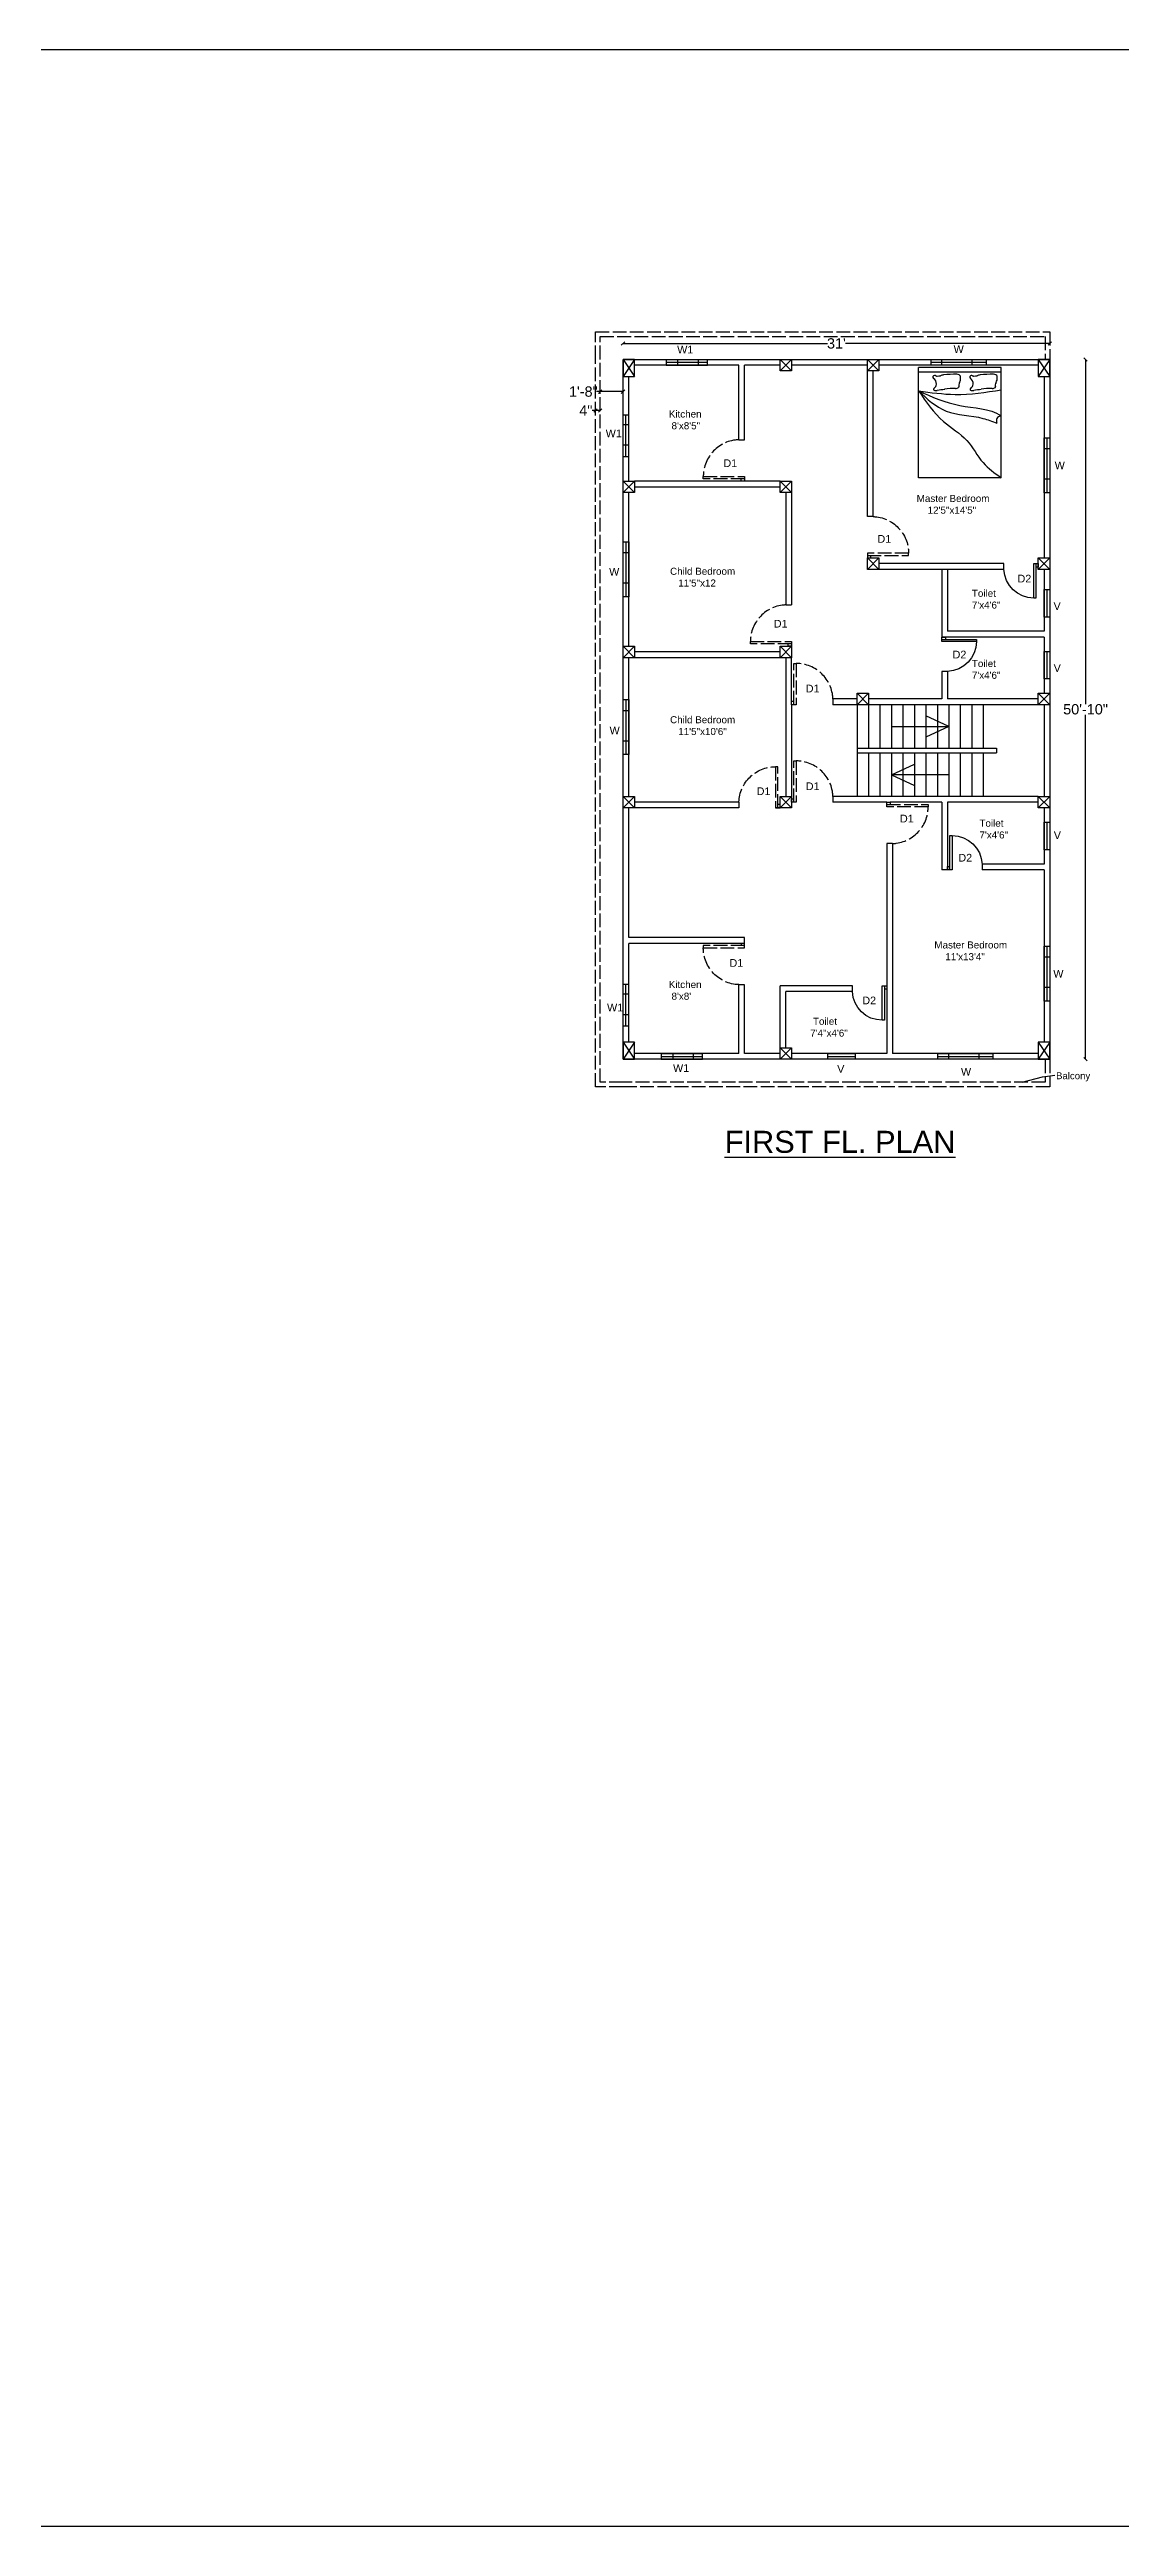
# Model space of a CAD drawing. Header units: inches. Extents: x 1734 to 10776, y 1772 to 3930.
# Drawn here: x 3010 to 3944, y 1772 to 3930 of the extents above; entities that cross this region are included whole.
import ezdxf

# ---------------------------------------------------------------- set-up
doc = ezdxf.new("R2010")
doc.units = ezdxf.units.IN
doc.linetypes.add('ACAD_ISO02W100', pattern=[15, 12, -3])
for name, color, linetype in [('Balcony', 210, 'ACAD_ISO02W100'), ('C', 141, 'Continuous'), ('C1', 10, 'Continuous'), ('D1', 231, 'ACAD_ISO02W100'), ('D2', 31, 'Continuous'), ('Naming', 45, 'Continuous'), ('V', 150, 'Continuous'), ('W', 70, 'Continuous'), ('W1', 120, 'Continuous')]:
    doc.layers.add(name, color=color, linetype=linetype)
doc.styles.get("Standard").update_dxf_attribs({"font": 'arial.ttf'})
doc.dimstyles.get("Standard").update_dxf_attribs({"dimtxt": 9, "dimasz": 3, "dimexe": 0.18, "dimexo": 0.0625, "dimgap": 0.09, "dimtad": 0, "dimtih": 1, "dimtoh": 1, "dimdec": 0, "dimzin": 0, "dimdsep": 46, "dimlunit": 3, "dimtxsty": 'Standard', "dimblk": 'OBLIQUE', "dimcen": 0.09, "dimse1": 1, "dimse2": 1, "dimclrd": 197, "dimadec": 0, "dimazin": 0, "dimtfac": 1, "dimtdec": 0, "dimtofl": 0, "dimtmove": 0, "dimatfit": 3, "dimfxl": 1, "dimtolj": 1, "dimtzin": 0, "dimarcsym": 0})

# ---------------------------------------------------------------- blocks, each defined once
blk = doc.blocks.new('D1')
at = {"layer": 'D1'}
blk.add_lwpolyline([(-36, 2), (-36, 4), (0, 4), (0, 2)], close=True, dxfattribs=at)
blk.add_lwpolyline([(0, 2), (0, 0), (-3, 0), (-3, 2)], dxfattribs=at)
blk.add_arc((-4, 4), 32, 91.8188, 180, dxfattribs=at)
blk = doc.blocks.new('D2')
at = {"layer": 'D2'}
blk.add_lwpolyline([(-4, 0), (-2, 0), (-2, 30), (-4, 30)], close=True, dxfattribs=at)
blk.add_lwpolyline([(-2, 0), (0, 0), (0, 3), (-2, 3)], dxfattribs=at)
blk.add_arc((-4, 3.98), 26.02, 90, 177.75339, dxfattribs=at)
blk = doc.blocks.new('_Oblique')
at = {"color": 0, "linetype": 'ByBlock', "lineweight": -2}
blk.add_line((-0.5, -0.5), (0.5, 0.5), dxfattribs=at)
blk = doc.blocks.new('*D77')
at = {"color": 197, "lineweight": -2, "transparency": 16777216}
for p, q in [((3509.9, 3674.3), (3688.2, 3674.3)), ((3881.9, 3674.3), (3703.7, 3674.3))]:
    blk.add_line(p, q, dxfattribs=at)
at = {"layer": 'Defpoints', "color": 0, "transparency": 16777216}
for p in [(3881.9, 3674.3), (3509.9, 3660.4), (3881.9, 3660.4)]:
    blk.add_point(p, dxfattribs=at)
at = {"color": 197, "lineweight": -2, "transparency": 16777216, "xscale": 3, "yscale": 3, "zscale": 3, "rotation": 180}
blk.add_blockref('_Oblique', (3509.9, 3674.3), dxfattribs=at)
at = {"color": 197, "lineweight": -2, "transparency": 16777216, "xscale": 3, "yscale": 3, "zscale": 3}
blk.add_blockref('_Oblique', (3881.9, 3674.3), dxfattribs=at)
at = {"color": 0, "transparency": 16777216, "insert": (3695.9, 3674.3), "char_height": 9, "attachment_point": 5}
blk.add_mtext("\\A1;31'", dxfattribs=at)
blk = doc.blocks.new('*D78')
at = {"color": 197, "lineweight": -2, "transparency": 16777216}
for p, q in [((3913.1, 3660.4), (3913.1, 3360)), ((3913.1, 3050.4), (3913.1, 3350.7))]:
    blk.add_line(p, q, dxfattribs=at)
at = {"layer": 'Defpoints', "color": 0, "transparency": 16777216}
for p in [(3881.9, 3660.4), (3881.9, 3050.4), (3913.1, 3050.4)]:
    blk.add_point(p, dxfattribs=at)
at = {"color": 197, "lineweight": -2, "transparency": 16777216, "xscale": 3, "yscale": 3, "zscale": 3}
for p, rotation in [((3913.1, 3660.4), 90), ((3913.1, 3050.4), 270)]:
    blk.add_blockref('_Oblique', p, dxfattribs=dict(at, rotation=rotation))
at = {"color": 0, "transparency": 16777216, "insert": (3913.1, 3355.4), "char_height": 9, "attachment_point": 5}
blk.add_mtext('\\A1;50\'-10"', dxfattribs=at)
blk = doc.blocks.new('*D79')
at = {"color": 197, "lineweight": -2, "transparency": 16777216}
for p, q in [((3485.9, 3615.9), (3482.9, 3615.9)), ((3489.9, 3615.9), (3485.9, 3615.9))]:
    blk.add_line(p, q, dxfattribs=at)
at = {"layer": 'Defpoints', "color": 0, "transparency": 16777216}
for p in [(3489.9, 3628.4), (3485.9, 3615.9), (3485.9, 3615.9)]:
    blk.add_point(p, dxfattribs=at)
at = {"color": 197, "lineweight": -2, "transparency": 16777216, "xscale": 3, "yscale": 3, "zscale": 3, "rotation": 180}
blk.add_blockref('_Oblique', (3485.9, 3615.9), dxfattribs=at)
at = {"color": 197, "lineweight": -2, "transparency": 16777216, "xscale": 3, "yscale": 3, "zscale": 3}
blk.add_blockref('_Oblique', (3489.9, 3615.9), dxfattribs=at)
at = {"color": 0, "transparency": 16777216, "insert": (3477.5, 3615.9), "char_height": 9, "attachment_point": 5}
blk.add_mtext('\\A1;4"', dxfattribs=at)
blk = doc.blocks.new('*D80')
at = {"color": 197, "lineweight": -2, "transparency": 16777216}
for p, q in [((3489.9, 3632.3), (3486.9, 3632.3)), ((3509.9, 3632.3), (3489.9, 3632.3))]:
    blk.add_line(p, q, dxfattribs=at)
at = {"layer": 'Defpoints', "color": 0, "transparency": 16777216}
for p in [(3489.9, 3632.3), (3489.9, 3632.2), (3509.9, 3630.6)]:
    blk.add_point(p, dxfattribs=at)
at = {"color": 197, "lineweight": -2, "transparency": 16777216, "xscale": 3, "yscale": 3, "zscale": 3, "rotation": 180}
blk.add_blockref('_Oblique', (3489.9, 3632.3), dxfattribs=at)
at = {"color": 197, "lineweight": -2, "transparency": 16777216, "xscale": 3, "yscale": 3, "zscale": 3}
blk.add_blockref('_Oblique', (3509.9, 3632.3), dxfattribs=at)
at = {"color": 0, "transparency": 16777216, "insert": (3475.3, 3632.3), "char_height": 9, "attachment_point": 5}
blk.add_mtext('\\A1;1\'-8"', dxfattribs=at)

msp = doc.modelspace()

# ---------------------------------------------------------------- linework, layer by layer
for p, q in [((3610.9, 3655.4), (3519.9, 3655.4)), ((3610.9, 3590.4), (3610.9, 3655.4)), ((3615.9, 3590.4), (3615.9, 3655.4)), ((3646.9, 3655.4), (3615.9, 3655.4)), ((3722.9, 3655.4), (3656.9, 3655.4)), ((3722.9, 3523.4), (3722.9, 3650.4)), ((3727.9, 3523.4), (3727.9, 3650.4)), ((3871.9, 3655.4), (3732.9, 3655.4)), ((3839.5, 3653.3), (3767.5, 3653.3)), ((3767.5, 3557.3), (3767.5, 3653.3)), ((3839.5, 3649.3), (3767.5, 3649.3)), ((3839.5, 3557.3), (3839.5, 3653.3)), ((3514.9, 3554.4), (3514.9, 3645.4)), ((3876.9, 3645.4), (3876.9, 3487.4)), ((3610.9, 3590.4), (3615.9, 3590.4)), ((3514.9, 3410.4), (3514.9, 3544.4)), ((3612.9, 3554.4), (3519.9, 3554.4)), ((3519.9, 3549.4), (3646.9, 3549.4)), ((3646.9, 3554.4), (3615.9, 3554.4)), ((3651.9, 3544.4), (3651.9, 3446.4)), ((3656.9, 3544.4), (3656.9, 3446.4)), ((3839.5, 3557.3), (3767.5, 3557.3)), ((3727.9, 3523.4), (3722.9, 3523.4)), ((3841.9, 3482.4), (3732.9, 3482.4)), ((3841.9, 3477.4), (3732.9, 3477.4)), ((3787.9, 3477.4), (3787.9, 3418.4)), ((3792.9, 3477.4), (3792.9, 3423.4)), ((3841.9, 3477.4), (3841.9, 3482.4)), ((3876.9, 3477.4), (3876.9, 3423.4)), ((3651.9, 3446.4), (3656.9, 3446.4)), ((3876.9, 3418.4), (3787.9, 3418.4)), ((3876.9, 3423.4), (3792.9, 3423.4)), ((3876.9, 3418.4), (3876.9, 3369.4)), ((3514.9, 3279.4), (3514.9, 3400.4)), ((3646.9, 3405.4), (3519.9, 3405.4)), ((3646.9, 3400.4), (3519.9, 3400.4)), ((3651.9, 3400.4), (3651.9, 3359.4)), ((3656.9, 3362.4), (3656.9, 3400.4)), ((3787.9, 3388.4), (3787.9, 3364.4)), ((3792.9, 3388.4), (3787.9, 3388.4)), ((3792.9, 3388.4), (3792.9, 3364.4)), ((3651.9, 3359.4), (3651.9, 3279.4)), ((3656.9, 3359.4), (3656.9, 3279.4)), ((3713.9, 3364.4), (3692.9, 3364.4)), ((3692.9, 3364.4), (3692.9, 3359.4)), ((3871.9, 3359.4), (3692.9, 3359.4)), ((3713.9, 3359.4), (3713.9, 3279.4)), ((3787.9, 3364.4), (3723.9, 3364.4)), ((3723.9, 3359.4), (3723.9, 3321.4)), ((3733.9, 3359.4), (3733.9, 3321.4)), ((3743.9, 3359.4), (3743.9, 3321.4)), ((3753.9, 3359.4), (3753.9, 3321.4)), ((3763.9, 3359.4), (3763.9, 3321.4)), ((3773.9, 3359.4), (3773.9, 3321.4)), ((3793.9, 3340.4), (3773.9, 3349.7)), ((3783.9, 3359.4), (3783.9, 3321.4)), ((3871.9, 3364.4), (3792.9, 3364.4)), ((3793.9, 3359.4), (3793.9, 3321.4)), ((3803.9, 3359.4), (3803.9, 3321.4)), ((3813.9, 3359.4), (3813.9, 3321.4)), ((3823.9, 3359.4), (3823.9, 3321.4)), ((3876.9, 3359.4), (3876.9, 3279.4)), ((3743.9, 3340.4), (3793.9, 3340.4)), ((3793.9, 3340.4), (3773.9, 3331)), ((3713.9, 3321.4), (3835.4, 3321.4)), ((3713.9, 3317.4), (3835.4, 3317.4)), ((3723.9, 3317.4), (3723.9, 3279.4)), ((3733.9, 3317.4), (3733.9, 3279.4)), ((3743.9, 3317.4), (3743.9, 3279.4)), ((3743.9, 3298.4), (3763.9, 3307.7)), ((3753.9, 3317.4), (3753.9, 3279.4)), ((3763.9, 3317.4), (3763.9, 3279.4)), ((3773.9, 3317.4), (3773.9, 3279.4)), ((3783.9, 3317.4), (3783.9, 3279.4)), ((3793.9, 3317.4), (3793.9, 3279.4)), ((3803.9, 3317.4), (3803.9, 3279.4)), ((3813.9, 3317.4), (3813.9, 3279.4)), ((3823.9, 3317.4), (3823.9, 3279.4)), ((3835.4, 3321.4), (3835.4, 3317.4)), ((3793.9, 3298.4), (3743.9, 3298.4)), ((3743.9, 3298.4), (3763.9, 3289)), ((3514.9, 3156.4), (3514.9, 3269.4)), ((3610.9, 3269.4), (3514.9, 3269.4)), ((3610.9, 3274.4), (3519.9, 3274.4)), ((3610.9, 3274.4), (3610.9, 3269.4)), ((3646.9, 3269.4), (3642.9, 3269.4)), ((3660.9, 3274.4), (3656.9, 3274.4)), ((3871.9, 3279.4), (3692.9, 3279.4)), ((3692.9, 3279.4), (3692.9, 3274.4)), ((3739.9, 3274.4), (3692.9, 3274.4)), ((3787.9, 3274.4), (3742.9, 3274.4)), ((3787.9, 3274.4), (3787.9, 3215.4)), ((3792.9, 3274.4), (3792.9, 3215.4)), ((3871.9, 3274.4), (3792.9, 3274.4)), ((3876.9, 3269.4), (3876.9, 3220.4)), ((3739.9, 3238.4), (3739.9, 3114.4)), ((3744.9, 3238.4), (3739.9, 3238.4)), ((3744.9, 3238.4), (3744.9, 3055.4)), ((3876.9, 3220.4), (3822.9, 3220.4)), ((3822.9, 3220.4), (3822.9, 3215.4)), ((3792.9, 3215.4), (3787.9, 3215.4)), ((3876.9, 3215.4), (3822.9, 3215.4)), ((3876.9, 3215.4), (3876.9, 3065.4)), ((3615.9, 3156.4), (3514.9, 3156.4)), ((3615.9, 3151.4), (3615.9, 3156.4)), ((3514.9, 3065.4), (3514.9, 3151.4)), ((3615.9, 3151.4), (3514.9, 3151.4)), ((3610.9, 3055.4), (3610.9, 3115.4)), ((3615.9, 3115.4), (3610.9, 3115.4)), ((3615.9, 3055.4), (3615.9, 3115.4)), ((3709.9, 3114.4), (3646.9, 3114.4)), ((3646.9, 3060.4), (3646.9, 3114.4)), ((3709.9, 3109.4), (3651.9, 3109.4)), ((3651.9, 3060.4), (3651.9, 3109.4)), ((3709.9, 3109.4), (3709.9, 3114.4)), ((3739.9, 3111.4), (3739.9, 3055.4)), ((3610.9, 3055.4), (3519.9, 3055.4)), ((3647, 3055.4), (3615.9, 3055.4)), ((3739.9, 3055.4), (3657, 3055.4)), ((3871.9, 3055.4), (3744.9, 3055.4))]:
    msp.add_line(p, q)
for points in [[(1733.7, 3930.5), (10775.8, 3930.5), (10775.8, 1771.5), (1733.7, 1771.5)], [(3509.9, 3660.4), (3881.9, 3660.4), (3881.9, 3050.4), (3509.9, 3050.4)]]:
    msp.add_lwpolyline(points, close=True)
for centre, radius, start, end in [((3781.5, 3645), 1.48, 87.362, 236.0406), ((3781.6, 3634.3), 1.02, 124.2452, 271.8422), ((3777.6, 3639.2), 5.51, 356.2261, 56.0406), ((3778.2, 3639.2), 4.91, 304.2452, 356.2261), ((3781.5, 3643.8), 2.65, 63.8484, 87.362), ((3781, 3652), 18.8, 271.8422, 278.2581), ((3784, 3663.6), 17.7, 268.8407, 278.5457), ((3810.4, 3449.7), 185.6, 96.2176, 98.2581), ((3792.4, 3632.4), 14.9, 102.2357, 112.8076), ((3800.9, 3500.2), 147.3, 90, 94.5416), ((3799.8, 3575.5), 59.6, 90.0836, 99.2158), ((3799.7, 3640.5), 5.43, 270.0537, 300.6303), ((3800.9, 3642.5), 4.92, 64.9662, 90), ((3805.3, 3637.8), 2.83, 169.3821, 205.9222), ((3808.7, 3637.2), 6.28, 150.4741, 169.3821), ((3802.2, 3636.3), 0.606, 300.6303, 25.9222), ((3802.2, 3645.3), 1.84, 12.5288, 64.9662), ((3796.5, 3644.1), 7.7, 330.4741, 347.5392), ((3796.5, 3644), 7.66, 347.5392, 12.5288), ((3813.5, 3645), 1.48, 87.362, 236.0406), ((3813.5, 3634.3), 1.02, 124.2452, 271.8422), ((3809.6, 3639.2), 5.51, 356.2261, 56.0406), ((3810.2, 3639.2), 4.91, 304.2452, 356.2261), ((3813.4, 3643.8), 2.65, 63.8484, 87.362), ((3812.9, 3652), 18.8, 271.8422, 278.2581), ((3815.9, 3663.6), 17.7, 268.8407, 278.5457), ((3842.3, 3449.7), 185.6, 96.2176, 98.2581), ((3824.3, 3632.4), 14.9, 102.2357, 112.8076), ((3832.9, 3500.2), 147.3, 90, 94.5416), ((3831.7, 3575.5), 59.6, 90.0836, 99.2158), ((3831.7, 3640.5), 5.43, 270.0537, 300.6303), ((3832.9, 3642.5), 4.92, 64.9662, 90), ((3840.6, 3637.2), 6.28, 150.4741, 169.3821), ((3837.2, 3637.8), 2.83, 169.3821, 205.9222), ((3834.1, 3636.3), 0.606, 300.6303, 25.9222), ((3834.2, 3645.3), 1.84, 12.5288, 64.9662), ((3828.4, 3644.1), 7.7, 330.4741, 347.5392), ((3828.5, 3644), 7.66, 347.5392, 12.5288)]:
    msp.add_arc(centre, radius, start, end)
for points in [[(3767.5, 3633), (3799.4, 3629.9), (3839.5, 3633.8)], [(3767.5, 3633), (3789.3, 3606.3), (3809.6, 3589.7), (3823.8, 3570.4), (3839.5, 3557.3)], [(3767.5, 3633), (3791.5, 3615.4), (3823.7, 3609), (3835.7, 3604.8)], [(3782.7, 3646.2), (3783.2, 3645.9), (3783.6, 3646)], [(3814.6, 3646.2), (3815.1, 3645.9), (3815.6, 3646)], [(3839.5, 3611.3), (3835.7, 3609), (3835.7, 3604.8)]]:
    msp.add_spline(points, degree=3)
msp.add_open_spline([(3767.5, 3633), (3779.1, 3627.8), (3802.1, 3617.7), (3829.2, 3618), (3839.5, 3611.3)], degree=3, knots=[0, 0, 0, 0, 38.265044, 75.270979, 75.270979, 75.270979, 75.270979])
at = {"layer": 'Balcony'}
for points in [[(3881.9, 3050.4), (3881.9, 3026.4), (3509.9, 3026.4), (3485.9, 3026.4), (3485.9, 3660.4), (3485.9, 3684.4), (3881.9, 3684.4), (3881.9, 3660.4)], [(3877.9, 3050.4), (3877.9, 3030.4), (3509.9, 3030.4), (3489.9, 3030.4), (3489.9, 3660.4), (3489.9, 3680.4), (3877.9, 3680.4), (3877.9, 3660.4)]]:
    msp.add_lwpolyline(points, dxfattribs=at)
at = {"layer": 'C'}
for p, q in [((3519.9, 3660.4), (3509.9, 3645.4)), ((3509.9, 3660.4), (3519.9, 3645.4)), ((3881.9, 3660.4), (3871.9, 3645.4)), ((3871.9, 3660.4), (3881.9, 3645.4)), ((3519.9, 3065.4), (3509.9, 3050.4)), ((3509.9, 3065.4), (3519.9, 3050.4)), ((3881.9, 3065.4), (3871.9, 3050.4)), ((3871.9, 3065.4), (3881.9, 3050.4))]:
    msp.add_line(p, q, dxfattribs=at)
for points in [[(3509.9, 3645.4), (3519.9, 3645.4), (3519.9, 3660.4), (3509.9, 3660.4)], [(3871.9, 3645.4), (3881.9, 3645.4), (3881.9, 3660.4), (3871.9, 3660.4)], [(3509.9, 3050.4), (3519.9, 3050.4), (3519.9, 3065.4), (3509.9, 3065.4)], [(3871.9, 3050.4), (3881.9, 3050.4), (3881.9, 3065.4), (3871.9, 3065.4)]]:
    msp.add_lwpolyline(points, close=True, dxfattribs=at)
at = {"layer": 'C1'}
for p, q in [((3646.9, 3660.4), (3656.9, 3650.4)), ((3656.9, 3660.4), (3646.9, 3650.4)), ((3722.9, 3660.4), (3732.9, 3650.4)), ((3732.9, 3660.4), (3722.9, 3650.4)), ((3509.9, 3554.4), (3519.9, 3544.4)), ((3519.9, 3554.4), (3509.9, 3544.4)), ((3646.9, 3554.4), (3656.9, 3544.4)), ((3656.9, 3554.4), (3646.9, 3544.4)), ((3722.9, 3487.4), (3732.9, 3477.4)), ((3732.9, 3487.4), (3722.9, 3477.4)), ((3871.9, 3487.4), (3881.9, 3477.4)), ((3881.9, 3487.4), (3871.9, 3477.4)), ((3509.9, 3410.4), (3519.9, 3400.4)), ((3519.9, 3410.4), (3509.9, 3400.4)), ((3646.9, 3410.4), (3656.9, 3400.4)), ((3656.9, 3410.4), (3646.9, 3400.4)), ((3713.9, 3369.4), (3723.9, 3359.4)), ((3723.9, 3369.4), (3713.9, 3359.4)), ((3871.9, 3369.4), (3881.9, 3359.4)), ((3881.9, 3369.4), (3871.9, 3359.4)), ((3509.9, 3279.4), (3519.9, 3269.4)), ((3519.9, 3279.4), (3509.9, 3269.4)), ((3646.9, 3279.4), (3656.9, 3269.4)), ((3656.9, 3279.4), (3646.9, 3269.4)), ((3871.9, 3279.4), (3881.9, 3269.4)), ((3881.9, 3279.4), (3871.9, 3269.4)), ((3646.9, 3060.4), (3656.9, 3050.4)), ((3656.9, 3060.4), (3646.9, 3050.4))]:
    msp.add_line(p, q, dxfattribs=at)
for points in [[(3656.9, 3650.4), (3646.9, 3650.4), (3646.9, 3660.4), (3656.9, 3660.4)], [(3732.9, 3650.4), (3722.9, 3650.4), (3722.9, 3660.4), (3732.9, 3660.4)], [(3519.9, 3544.4), (3509.9, 3544.4), (3509.9, 3554.4), (3519.9, 3554.4)], [(3656.9, 3544.4), (3646.9, 3544.4), (3646.9, 3554.4), (3656.9, 3554.4)], [(3732.9, 3477.4), (3722.9, 3477.4), (3722.9, 3487.4), (3732.9, 3487.4)], [(3881.9, 3477.4), (3871.9, 3477.4), (3871.9, 3487.4), (3881.9, 3487.4)], [(3519.9, 3400.4), (3509.9, 3400.4), (3509.9, 3410.4), (3519.9, 3410.4)], [(3656.9, 3400.4), (3646.9, 3400.4), (3646.9, 3410.4), (3656.9, 3410.4)], [(3723.9, 3359.4), (3713.9, 3359.4), (3713.9, 3369.4), (3723.9, 3369.4)], [(3881.9, 3359.4), (3871.9, 3359.4), (3871.9, 3369.4), (3881.9, 3369.4)], [(3519.9, 3269.4), (3509.9, 3269.4), (3509.9, 3279.4), (3519.9, 3279.4)], [(3656.9, 3269.4), (3646.9, 3269.4), (3646.9, 3279.4), (3656.9, 3279.4)], [(3881.9, 3269.4), (3871.9, 3269.4), (3871.9, 3279.4), (3881.9, 3279.4)], [(3656.9, 3050.4), (3646.9, 3050.4), (3646.9, 3060.4), (3656.9, 3060.4)]]:
    msp.add_lwpolyline(points, close=True, dxfattribs=at)
at = {"layer": 'V'}
for p, q in [((3879.4, 3459.7), (3879.4, 3435.7)), ((3881.9, 3459.7), (3881.9, 3435.7)), ((3879.4, 3405.9), (3879.4, 3381.9)), ((3881.9, 3405.9), (3881.9, 3381.9)), ((3879.4, 3256.9), (3879.4, 3232.9)), ((3881.9, 3256.9), (3881.9, 3232.9)), ((3688.4, 3055.4), (3712.4, 3055.4)), ((3688.4, 3052.9), (3712.4, 3052.9))]:
    msp.add_line(p, q, dxfattribs=at)
for points in [[(3881.9, 3435.7), (3876.9, 3435.7), (3876.9, 3459.7), (3881.9, 3459.7)], [(3881.9, 3381.9), (3876.9, 3381.9), (3876.9, 3405.9), (3881.9, 3405.9)], [(3881.9, 3232.9), (3876.9, 3232.9), (3876.9, 3256.9), (3881.9, 3256.9)], [(3712.4, 3055.4), (3712.4, 3050.4), (3688.4, 3050.4), (3688.4, 3055.4)]]:
    msp.add_lwpolyline(points, dxfattribs=at)
at = {"layer": 'W'}
for p, q in [((3778.4, 3660.4), (3826.4, 3660.4)), ((3778.4, 3657.9), (3826.4, 3657.9)), ((3787.8, 3655.4), (3787.8, 3660.4)), ((3814.3, 3655.4), (3814.3, 3660.4)), ((3879.4, 3592.1), (3879.4, 3544.1)), ((3881.9, 3592.1), (3881.9, 3544.1)), ((3876.9, 3582.8), (3881.9, 3582.8)), ((3876.9, 3556.3), (3881.9, 3556.3)), ((3512.4, 3501.4), (3512.4, 3453.4)), ((3514.9, 3501.4), (3514.9, 3453.4)), ((3509.9, 3492.1), (3514.9, 3492.1)), ((3509.9, 3465.6), (3514.9, 3465.6)), ((3509.9, 3354.5), (3514.9, 3354.5)), ((3512.4, 3363.9), (3512.4, 3315.9)), ((3514.9, 3363.9), (3514.9, 3315.9)), ((3509.9, 3328), (3514.9, 3328)), ((3876.9, 3139.7), (3881.9, 3139.7)), ((3879.4, 3149.1), (3879.4, 3101.1)), ((3881.9, 3149.1), (3881.9, 3101.1)), ((3876.9, 3113.3), (3881.9, 3113.3)), ((3784.4, 3055.4), (3832.4, 3055.4)), ((3784.4, 3052.9), (3832.4, 3052.9)), ((3793.8, 3050.4), (3793.8, 3055.4)), ((3820.3, 3050.4), (3820.3, 3055.4))]:
    msp.add_line(p, q, dxfattribs=at)
for points in [[(3826.4, 3660.4), (3826.4, 3655.4), (3778.4, 3655.4), (3778.4, 3660.4)], [(3881.9, 3544.1), (3876.9, 3544.1), (3876.9, 3592.1), (3881.9, 3592.1)], [(3514.9, 3453.4), (3509.9, 3453.4), (3509.9, 3501.4), (3514.9, 3501.4)], [(3514.9, 3315.9), (3509.9, 3315.9), (3509.9, 3363.9), (3514.9, 3363.9)], [(3881.9, 3101.1), (3876.9, 3101.1), (3876.9, 3149.1), (3881.9, 3149.1)], [(3832.4, 3055.4), (3832.4, 3050.4), (3784.4, 3050.4), (3784.4, 3055.4)]]:
    msp.add_lwpolyline(points, dxfattribs=at)
at = {"layer": 'W1'}
for p, q in [((3547.4, 3660.4), (3583.4, 3660.4)), ((3547.4, 3657.9), (3583.4, 3657.9)), ((3557.3, 3660.4), (3557.3, 3655.4)), ((3575.3, 3660.4), (3575.3, 3655.4)), ((3509.9, 3575.9), (3509.9, 3611.9)), ((3512.4, 3575.9), (3512.4, 3611.9)), ((3509.9, 3603.7), (3514.9, 3603.7)), ((3509.9, 3585.8), (3514.9, 3585.8)), ((3509.9, 3079.5), (3509.9, 3115.5)), ((3512.4, 3079.5), (3512.4, 3115.5)), ((3509.9, 3107.3), (3514.9, 3107.3)), ((3509.9, 3089.4), (3514.9, 3089.4)), ((3543.3, 3055.4), (3579.3, 3055.4)), ((3543.3, 3052.9), (3579.3, 3052.9)), ((3553.2, 3055.4), (3553.2, 3050.4)), ((3571.1, 3055.4), (3571.1, 3050.4))]:
    msp.add_line(p, q, dxfattribs=at)
for points in [[(3547.4, 3660.4), (3547.4, 3655.4), (3583.4, 3655.4), (3583.4, 3660.4)], [(3509.9, 3575.9), (3514.9, 3575.9), (3514.9, 3611.9), (3509.9, 3611.9)], [(3509.9, 3079.5), (3514.9, 3079.5), (3514.9, 3115.5), (3509.9, 3115.5)], [(3543.3, 3055.4), (3543.3, 3050.4), (3579.3, 3050.4), (3579.3, 3055.4)]]:
    msp.add_lwpolyline(points, dxfattribs=at)

# ---------------------------------------------------------------- block references
at = {"rotation": 270}
msp.add_blockref('D1', (3656.9, 3359.4), dxfattribs=at)
at = {"layer": 'D1'}
for p in [(3615.9, 3554.4), (3656.9, 3410.4)]:
    msp.add_blockref('D1', p, dxfattribs=at)
at = {"layer": 'D1', "xscale": -1}
msp.add_blockref('D1', (3722.9, 3487.4), dxfattribs=at)
for p, rotation in [((3646.9, 3269.4), 90), ((3615.9, 3151.4), 180)]:
    msp.add_blockref('D1', p, dxfattribs=dict(at, rotation=rotation))
at = {"layer": 'D1'}
for p, rotation in [((3656.9, 3274.4), 270), ((3739.9, 3274.4), 180)]:
    msp.add_blockref('D1', p, dxfattribs=dict(at, rotation=rotation))
at = {"layer": 'D2', "xscale": -1}
for p, rotation in [((3871.9, 3482.4), 180), ((3787.9, 3418.4), 270), ((3739.9, 3114.4), 180)]:
    msp.add_blockref('D2', p, dxfattribs=dict(at, rotation=rotation))
msp.add_blockref('D2', (3792.9, 3215.4), dxfattribs=at)

# ---------------------------------------------------------------- texts
at = {"insert": (3917.2, 3039), "char_height": 6, "width": 18, "attachment_point": 3}
msp.add_mtext('\\A1;Balcony', dxfattribs=at)
at = {"layer": 'D1', "char_height": 6.72, "attachment_point": 1}
for insert in [(3597.4, 3573.3), (3731.7, 3507.3), (3641.3, 3433.4), (3669.2, 3376.9), (3626.4, 3287.4), (3669.2, 3291.7), (3751.3, 3263.5), (3602.7, 3137.7)]:
    msp.add_mtext_dynamic_manual_height_columns('D1', width=6647.888, gutter_width=100, heights=[0], dxfattribs=dict(at, insert=insert))
at = {"layer": 'D2', "char_height": 6.72, "attachment_point": 1}
for insert in [(3853.8, 3472.7), (3797.2, 3406.5), (3802.2, 3229.4), (3718.5, 3105)]:
    msp.add_mtext_dynamic_manual_height_columns('D2 ', width=6647.888, gutter_width=100, heights=[0], dxfattribs=dict(at, insert=insert))
at = {"layer": 'Naming', "attachment_point": 1}
for s, width, gutter_width, insert, char_height in [('Kitchen\\P 8\'x8\'5"', 3190.986, 48, (3549.8, 3615.9), 6.14), ('Master Bedroom\\P    12\'5"x14\'5"', 3988.733, 60, (3765.9, 3542.3), 6.144), ('Child Bedroom\\P   11\'5"x12', 3988.733, 60, (3550.9, 3478.8), 6.144), ('Toilet\\P7\'x4\'6"', 3988.733, 60, (3814, 3459.6), 6.14), ('Toilet\\P7\'x4\'6"', 3988.733, 60, (3814, 3398.4), 6.14), ('Child Bedroom\\P   11\'5"x10\'6"', 3988.733, 60, (3550.9, 3349.4), 6.144), ('Toilet\\P7\'x4\'6"', 3988.733, 60, (3820.6, 3259.2), 6.14), ('Master Bedroom\\P    11\'x13\'4"', 3988.733, 60, (3781.3, 3153.1), 6.144), ("Kitchen\\P 8'x8'", 3190.986, 48, (3549.8, 3118.6), 6.14), (' Toilet\\P7\'4"x4\'6"', 3988.733, 60, (3673.1, 3086.5), 6.14), ('{\\LFIRST FL. PLAN}', 6381.972, 96, (3598.5, 2988), 19.2)]:
    msp.add_mtext_dynamic_manual_height_columns(s, width=width, gutter_width=gutter_width, heights=[0], dxfattribs=dict(at, insert=insert, char_height=char_height))
at = {"layer": 'V', "char_height": 6.72, "attachment_point": 1}
for insert in [(3885.2, 3448.7), (3885.3, 3394.7), (3885.4, 3249), (3696.6, 3045.3)]:
    msp.add_mtext_dynamic_manual_height_columns('V', width=6647.888, gutter_width=100, heights=[0], dxfattribs=dict(at, insert=insert))
at = {"layer": 'W', "char_height": 6.72, "attachment_point": 1}
for insert in [(3798.1, 3672.7), (3886.2, 3571.4), (3497.8, 3478.7), (3498.2, 3340.4), (3885, 3128.3), (3804.5, 3042.9)]:
    msp.add_mtext_dynamic_manual_height_columns('W', width=6647.888, gutter_width=100, heights=[0], dxfattribs=dict(at, insert=insert))
at = {"layer": 'W1', "char_height": 6.72, "attachment_point": 1}
for insert in [(3557.1, 3672.3), (3494.8, 3599.3), (3496, 3098.8), (3553.5, 3046.1)]:
    msp.add_mtext_dynamic_manual_height_columns('W1', width=6647.888, gutter_width=100, heights=[0], dxfattribs=dict(at, insert=insert))

# ---------------------------------------------------------------- dimensions: what is measured, and where the dimension line sits
dim = msp.add_linear_dim(base=(3881.9, 3674.3), p1=(3509.9, 3660.4), p2=(3881.9, 3660.4), dimstyle='Standard')
dim.commit()
dim.dimension.update_dxf_attribs({"geometry": '*D77', "text_midpoint": (3695.9, 3674.3), "dimtype": 160})
dim = msp.add_linear_dim(base=(3913.1, 3050.4), p1=(3881.9, 3660.4), p2=(3881.9, 3050.4), angle=90, dimstyle='Standard')
dim.commit()
dim.dimension.update_dxf_attribs({"geometry": '*D78', "text_midpoint": (3913.1, 3355.4), "dimtype": 160})
for base, p1, p2, picture, middle in [((3489.9, 3632.3), (3509.9, 3630.6), (3489.9, 3632.2), '*D80', (3475.3, 3632.3)), ((3485.9, 3615.9), (3489.9, 3628.4), (3485.9, 3615.9), '*D79', (3477.5, 3615.9))]:
    dim = msp.add_linear_dim(base=base, p1=p1, p2=p2, dimstyle='Standard')
    dim.commit()
    dim.dimension.update_dxf_attribs({"geometry": picture, "text_midpoint": middle})

# ---------------------------------------------------------------- leaders
at = {"annotation_type": 0, "has_hookline": 1, "hookline_direction": 0, "text_width": 29.1}
msp.add_leader([(3857.8, 3030.4), (3875.7, 3035), (3886.3, 3036.6)], dimstyle='Standard', override={"dimgap": 0.09, "dimtad": 0}, dxfattribs=at)

doc.saveas('drawing.dxf')
